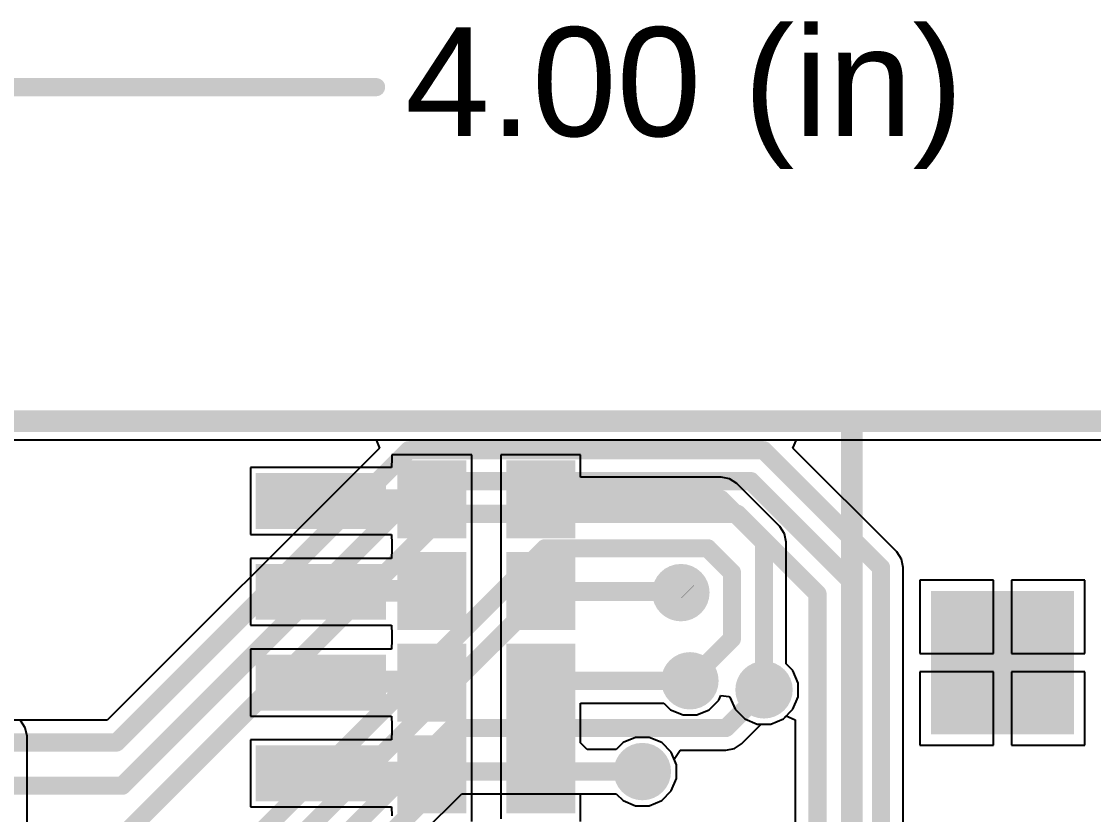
# Model space of a CAD drawing. Header units: millimetres. Extents: x -1231 to 5080, y -1243 to 680.
# Drawn here: x 37.48 to 52.48, y 43.54 to 54.64 of the extents above; entities that cross this region are included whole.
import ezdxf

# ---------------------------------------------------------------- set-up
doc = ezdxf.new("R2010")
doc.units = ezdxf.units.MM
for name, color, linetype in [('BottomLayer', 5, 'Continuous'), ('BottomPaste', 16, 'Continuous'), ('BottomSolder', 6, 'Continuous'), ('Mechanical1', 6, 'Continuous'), ('Mechanical2', 216, 'Continuous'), ('MultiLayer', 9, 'Continuous'), ('PadHoleLayer', 156, 'Continuous'), ('TopLayer', 1, 'Continuous'), ('TopSolder', 216, 'Continuous'), ('ViaHoleLayer', 16, 'Continuous')]:
    doc.layers.add(name, color=color, linetype=linetype)
doc.styles.add('Arial', font='', dxfattribs={"height": 0.2})
doc.styles.get('Arial').set_extended_font_data('Arial')

# ---------------------------------------------------------------- blocks, each defined once
blk = doc.blocks.new('R___0603_B_17')
at = {"layer": 'BottomLayer'}
for points in [[(-1.143, -0.4445), (-1.143, 0.4445), (-0.3809999999999999, 0.4445), (-0.3809999999999999, -0.4445)], [(0.3809999999999999, -0.4445), (0.3809999999999999, 0.4445), (1.143, 0.4445), (1.143, -0.4445)]]:
    blk.add_hatch(color=5, dxfattribs=at).paths.add_polyline_path(points)
at = {"layer": 'BottomPaste'}
for points in [[(-1.143, -0.4445), (-1.143, 0.4445), (-0.3809999999999999, 0.4445), (-0.3809999999999999, -0.4445)], [(0.3809999999999999, -0.4445), (0.3809999999999999, 0.4445), (1.143, 0.4445), (1.143, -0.4445)]]:
    blk.add_hatch(color=16, dxfattribs=at).paths.add_polyline_path(points)
at = {"layer": 'BottomSolder'}
for points in [[(-1.2446, -0.5460999999999999), (-1.2446, 0.5460999999999999), (-0.2794, 0.5460999999999999), (-0.2794, -0.5460999999999999)], [(0.2794, -0.5460999999999999), (0.2794, 0.5460999999999999), (1.2446, 0.5460999999999999), (1.2446, -0.5460999999999999)]]:
    blk.add_hatch(color=6, dxfattribs=at).paths.add_polyline_path(points)
blk = doc.blocks.new('0022232041_B_24')
at = {"layer": 'BottomLayer'}
blk.add_hatch(color=5, dxfattribs=at).paths.add_polyline_path([(-4.70999947, 0.8999994699999999), (-2.91000053, 0.8999994699999999), (-2.91000053, -0.8999994699999999), (-4.70999947, -0.8999994699999999)])
h = blk.add_hatch(color=5, dxfattribs=at)
edge = h.paths.add_edge_path()
edge.add_arc((-1.27, 0), 0.8999982, 0, 360)
h = blk.add_hatch(color=5, dxfattribs=at)
edge = h.paths.add_edge_path()
edge.add_arc((1.27, 0), 0.8999982, 0, 360)
h = blk.add_hatch(color=5, dxfattribs=at)
edge = h.paths.add_edge_path()
edge.add_arc((3.81, 0), 0.8999982, 0, 360)
at = {"layer": 'BottomSolder'}
blk.add_hatch(color=6, dxfattribs=at).paths.add_polyline_path([(-4.811599469999999, 1.00159947), (-2.80840053, 1.00159947), (-2.80840053, -1.00159947), (-4.811599469999999, -1.00159947)])
h = blk.add_hatch(color=6, dxfattribs=at)
edge = h.paths.add_edge_path()
edge.add_arc((-1.27, 0), 1.0015982, 0, 360)
h = blk.add_hatch(color=6, dxfattribs=at)
edge = h.paths.add_edge_path()
edge.add_arc((1.27, 0), 1.0015982, 0, 360)
h = blk.add_hatch(color=6, dxfattribs=at)
edge = h.paths.add_edge_path()
edge.add_arc((3.81, 0), 1.0015982, 0, 360)
at = {"layer": 'MultiLayer'}
blk.add_hatch(color=9, dxfattribs=at).paths.add_polyline_path([(-4.70999947, 0.8999994699999999), (-2.91000053, 0.8999994699999999), (-2.91000053, -0.8999994699999999), (-4.70999947, -0.8999994699999999)])
h = blk.add_hatch(color=9, dxfattribs=at)
edge = h.paths.add_edge_path()
edge.add_arc((-1.27, 0), 0.8999982, 0, 360)
h = blk.add_hatch(color=9, dxfattribs=at)
edge = h.paths.add_edge_path()
edge.add_arc((1.27, 0), 0.8999982, 0, 360)
h = blk.add_hatch(color=9, dxfattribs=at)
edge = h.paths.add_edge_path()
edge.add_arc((3.81, 0), 0.8999982, 0, 360)
at = {"layer": 'PadHoleLayer'}
h = blk.add_hatch(color=156, dxfattribs=at)
edge = h.paths.add_edge_path()
edge.add_arc((-3.81, 0), 0.50999898, 0, 360)
h = blk.add_hatch(color=156, dxfattribs=at)
edge = h.paths.add_edge_path()
edge.add_arc((-1.27, 0), 0.50999898, 0, 360)
h = blk.add_hatch(color=156, dxfattribs=at)
edge = h.paths.add_edge_path()
edge.add_arc((1.27, 0), 0.50999898, 0, 360)
h = blk.add_hatch(color=156, dxfattribs=at)
edge = h.paths.add_edge_path()
edge.add_arc((3.81, 0), 0.50999898, 0, 360)
at = {"layer": 'TopLayer'}
blk.add_hatch(color=1, dxfattribs=at).paths.add_polyline_path([(-4.70999947, 0.8999994699999999), (-2.91000053, 0.8999994699999999), (-2.91000053, -0.8999994699999999), (-4.70999947, -0.8999994699999999)])
h = blk.add_hatch(color=1, dxfattribs=at)
edge = h.paths.add_edge_path()
edge.add_arc((-1.27, 0), 0.8999982, 0, 360)
h = blk.add_hatch(color=1, dxfattribs=at)
edge = h.paths.add_edge_path()
edge.add_arc((1.27, 0), 0.8999982, 0, 360)
h = blk.add_hatch(color=1, dxfattribs=at)
edge = h.paths.add_edge_path()
edge.add_arc((3.81, 0), 0.8999982, 0, 360)
at = {"layer": 'TopSolder'}
blk.add_hatch(color=216, dxfattribs=at).paths.add_polyline_path([(-4.811599469999999, 1.00159947), (-2.80840053, 1.00159947), (-2.80840053, -1.00159947), (-4.811599469999999, -1.00159947)])
h = blk.add_hatch(color=216, dxfattribs=at)
edge = h.paths.add_edge_path()
edge.add_arc((-1.27, 0), 1.0015982, 0, 360)
h = blk.add_hatch(color=216, dxfattribs=at)
edge = h.paths.add_edge_path()
edge.add_arc((1.27, 0), 1.0015982, 0, 360)
h = blk.add_hatch(color=216, dxfattribs=at)
edge = h.paths.add_edge_path()
edge.add_arc((3.81, 0), 1.0015982, 0, 360)
blk = doc.blocks.new('16_SOIC__0_295___7_50___W______B_26')
at = {"layer": 'BottomLayer'}
for points in [[(-5.500000429999999, 4.73499942), (-3.88000113, 4.73499942), (-3.88000113, 4.155000579999999), (-5.500000429999999, 4.155000579999999)], [(3.88000113, 4.73499942), (5.500000429999999, 4.73499942), (5.500000429999999, 4.155000579999999), (3.88000113, 4.155000579999999)], [(-5.500000429999999, 3.464999419999999), (-3.88000113, 3.464999419999999), (-3.88000113, 2.88500058), (-5.500000429999999, 2.88500058)], [(3.88000113, 3.464999419999999), (5.500000429999999, 3.464999419999999), (5.500000429999999, 2.88500058), (3.88000113, 2.88500058)], [(-5.500000429999999, 2.19499942), (-3.88000113, 2.19499942), (-3.88000113, 1.61500058), (-5.500000429999999, 1.61500058)], [(3.88000113, 2.19499942), (5.500000429999999, 2.19499942), (5.500000429999999, 1.61500058), (3.88000113, 1.61500058)], [(-5.500000429999999, 0.9249994199999999), (-3.88000113, 0.9249994199999999), (-3.88000113, 0.3450005799999999), (-5.500000429999999, 0.3450005799999999)], [(3.88000113, 0.9249994199999999), (5.500000429999999, 0.9249994199999999), (5.500000429999999, 0.3450005799999999), (3.88000113, 0.3450005799999999)], [(-5.500000429999999, -0.3450005799999999), (-3.88000113, -0.3450005799999999), (-3.88000113, -0.9249994199999999), (-5.500000429999999, -0.9249994199999999)], [(3.88000113, -0.3450005799999999), (5.500000429999999, -0.3450005799999999), (5.500000429999999, -0.9249994199999999), (3.88000113, -0.9249994199999999)], [(-5.500000429999999, -1.61500058), (-3.88000113, -1.61500058), (-3.88000113, -2.19499942), (-5.500000429999999, -2.19499942)], [(3.88000113, -1.61500058), (5.500000429999999, -1.61500058), (5.500000429999999, -2.19499942), (3.88000113, -2.19499942)], [(-5.500000429999999, -2.88500058), (-3.88000113, -2.88500058), (-3.88000113, -3.464999419999999), (-5.500000429999999, -3.464999419999999)], [(3.88000113, -2.88500058), (5.500000429999999, -2.88500058), (5.500000429999999, -3.464999419999999), (3.88000113, -3.464999419999999)], [(-5.500000429999999, -4.155000579999999), (-3.88000113, -4.155000579999999), (-3.88000113, -4.73499942), (-5.500000429999999, -4.73499942)], [(3.88000113, -4.155000579999999), (5.500000429999999, -4.155000579999999), (5.500000429999999, -4.73499942), (3.88000113, -4.73499942)]]:
    blk.add_hatch(color=5, dxfattribs=at).paths.add_polyline_path(points)
at = {"layer": 'BottomPaste'}
for points in [[(-5.500000429999999, 4.73499942), (-3.88000113, 4.73499942), (-3.88000113, 4.155000579999999), (-5.500000429999999, 4.155000579999999)], [(3.88000113, 4.73499942), (5.500000429999999, 4.73499942), (5.500000429999999, 4.155000579999999), (3.88000113, 4.155000579999999)], [(-5.500000429999999, 3.464999419999999), (-3.88000113, 3.464999419999999), (-3.88000113, 2.88500058), (-5.500000429999999, 2.88500058)], [(3.88000113, 3.464999419999999), (5.500000429999999, 3.464999419999999), (5.500000429999999, 2.88500058), (3.88000113, 2.88500058)], [(-5.500000429999999, 2.19499942), (-3.88000113, 2.19499942), (-3.88000113, 1.61500058), (-5.500000429999999, 1.61500058)], [(3.88000113, 2.19499942), (5.500000429999999, 2.19499942), (5.500000429999999, 1.61500058), (3.88000113, 1.61500058)], [(-5.500000429999999, 0.9249994199999999), (-3.88000113, 0.9249994199999999), (-3.88000113, 0.3450005799999999), (-5.500000429999999, 0.3450005799999999)], [(3.88000113, 0.9249994199999999), (5.500000429999999, 0.9249994199999999), (5.500000429999999, 0.3450005799999999), (3.88000113, 0.3450005799999999)], [(-5.500000429999999, -0.3450005799999999), (-3.88000113, -0.3450005799999999), (-3.88000113, -0.9249994199999999), (-5.500000429999999, -0.9249994199999999)], [(3.88000113, -0.3450005799999999), (5.500000429999999, -0.3450005799999999), (5.500000429999999, -0.9249994199999999), (3.88000113, -0.9249994199999999)], [(-5.500000429999999, -1.61500058), (-3.88000113, -1.61500058), (-3.88000113, -2.19499942), (-5.500000429999999, -2.19499942)], [(3.88000113, -1.61500058), (5.500000429999999, -1.61500058), (5.500000429999999, -2.19499942), (3.88000113, -2.19499942)], [(-5.500000429999999, -2.88500058), (-3.88000113, -2.88500058), (-3.88000113, -3.464999419999999), (-5.500000429999999, -3.464999419999999)], [(3.88000113, -2.88500058), (5.500000429999999, -2.88500058), (5.500000429999999, -3.464999419999999), (3.88000113, -3.464999419999999)], [(-5.500000429999999, -4.155000579999999), (-3.88000113, -4.155000579999999), (-3.88000113, -4.73499942), (-5.500000429999999, -4.73499942)], [(3.88000113, -4.155000579999999), (5.500000429999999, -4.155000579999999), (5.500000429999999, -4.73499942), (3.88000113, -4.73499942)]]:
    blk.add_hatch(color=16, dxfattribs=at).paths.add_polyline_path(points)
at = {"layer": 'BottomSolder'}
for points in [[(-5.60160043, 4.83659942), (-3.77840113, 4.83659942), (-3.77840113, 4.05340058), (-5.60160043, 4.05340058)], [(3.77840113, 4.83659942), (5.60160043, 4.83659942), (5.60160043, 4.05340058), (3.77840113, 4.05340058)], [(-5.60160043, 3.56659942), (-3.77840113, 3.56659942), (-3.77840113, 2.78340058), (-5.60160043, 2.78340058)], [(3.77840113, 3.56659942), (5.60160043, 3.56659942), (5.60160043, 2.78340058), (3.77840113, 2.78340058)], [(-5.60160043, 2.29659942), (-3.77840113, 2.29659942), (-3.77840113, 1.51340058), (-5.60160043, 1.51340058)], [(3.77840113, 2.29659942), (5.60160043, 2.29659942), (5.60160043, 1.51340058), (3.77840113, 1.51340058)], [(-5.60160043, 1.02659942), (-3.77840113, 1.02659942), (-3.77840113, 0.24340058), (-5.60160043, 0.24340058)], [(3.77840113, 1.02659942), (5.60160043, 1.02659942), (5.60160043, 0.24340058), (3.77840113, 0.24340058)], [(-5.60160043, -0.24340058), (-3.77840113, -0.24340058), (-3.77840113, -1.02659942), (-5.60160043, -1.02659942)], [(3.77840113, -0.24340058), (5.60160043, -0.24340058), (5.60160043, -1.02659942), (3.77840113, -1.02659942)], [(-5.60160043, -1.51340058), (-3.77840113, -1.51340058), (-3.77840113, -2.29659942), (-5.60160043, -2.29659942)], [(3.77840113, -1.51340058), (5.60160043, -1.51340058), (5.60160043, -2.29659942), (3.77840113, -2.29659942)], [(-5.60160043, -2.78340058), (-3.77840113, -2.78340058), (-3.77840113, -3.56659942), (-5.60160043, -3.56659942)], [(3.77840113, -2.78340058), (5.60160043, -2.78340058), (5.60160043, -3.56659942), (3.77840113, -3.56659942)], [(-5.60160043, -4.05340058), (-3.77840113, -4.05340058), (-3.77840113, -4.83659942), (-5.60160043, -4.83659942)], [(3.77840113, -4.05340058), (5.60160043, -4.05340058), (5.60160043, -4.83659942), (3.77840113, -4.83659942)]]:
    blk.add_hatch(color=6, dxfattribs=at).paths.add_polyline_path(points)
blk = doc.blocks.new('R___0603_B_29')
at = {"layer": 'BottomLayer'}
for points in [[(-1.143, -0.4445), (-1.143, 0.4445), (-0.3809999999999999, 0.4445), (-0.3809999999999999, -0.4445)], [(0.3809999999999999, -0.4445), (0.3809999999999999, 0.4445), (1.143, 0.4445), (1.143, -0.4445)]]:
    blk.add_hatch(color=5, dxfattribs=at).paths.add_polyline_path(points)
at = {"layer": 'BottomPaste'}
for points in [[(-1.143, -0.4445), (-1.143, 0.4445), (-0.3809999999999999, 0.4445), (-0.3809999999999999, -0.4445)], [(0.3809999999999999, -0.4445), (0.3809999999999999, 0.4445), (1.143, 0.4445), (1.143, -0.4445)]]:
    blk.add_hatch(color=16, dxfattribs=at).paths.add_polyline_path(points)
at = {"layer": 'BottomSolder'}
for points in [[(-1.2446, -0.5460999999999999), (-1.2446, 0.5460999999999999), (-0.2794, 0.5460999999999999), (-0.2794, -0.5460999999999999)], [(0.2794, -0.5460999999999999), (0.2794, 0.5460999999999999), (1.2446, 0.5460999999999999), (1.2446, -0.5460999999999999)]]:
    blk.add_hatch(color=6, dxfattribs=at).paths.add_polyline_path(points)
blk = doc.blocks.new('R___0603_B_30')
at = {"layer": 'BottomLayer'}
for points in [[(-1.143, -0.4445), (-1.143, 0.4445), (-0.3809999999999999, 0.4445), (-0.3809999999999999, -0.4445)], [(0.3809999999999999, -0.4445), (0.3809999999999999, 0.4445), (1.143, 0.4445), (1.143, -0.4445)]]:
    blk.add_hatch(color=5, dxfattribs=at).paths.add_polyline_path(points)
at = {"layer": 'BottomPaste'}
for points in [[(-1.143, -0.4445), (-1.143, 0.4445), (-0.3809999999999999, 0.4445), (-0.3809999999999999, -0.4445)], [(0.3809999999999999, -0.4445), (0.3809999999999999, 0.4445), (1.143, 0.4445), (1.143, -0.4445)]]:
    blk.add_hatch(color=16, dxfattribs=at).paths.add_polyline_path(points)
at = {"layer": 'BottomSolder'}
for points in [[(-1.2446, -0.5460999999999999), (-1.2446, 0.5460999999999999), (-0.2794, 0.5460999999999999), (-0.2794, -0.5460999999999999)], [(0.2794, -0.5460999999999999), (0.2794, 0.5460999999999999), (1.2446, 0.5460999999999999), (1.2446, -0.5460999999999999)]]:
    blk.add_hatch(color=6, dxfattribs=at).paths.add_polyline_path(points)
blk = doc.blocks.new('R___0603_B_31')
at = {"layer": 'BottomLayer'}
for points in [[(-1.143, -0.4445), (-1.143, 0.4445), (-0.3809999999999999, 0.4445), (-0.3809999999999999, -0.4445)], [(0.3809999999999999, -0.4445), (0.3809999999999999, 0.4445), (1.143, 0.4445), (1.143, -0.4445)]]:
    blk.add_hatch(color=5, dxfattribs=at).paths.add_polyline_path(points)
at = {"layer": 'BottomPaste'}
for points in [[(-1.143, -0.4445), (-1.143, 0.4445), (-0.3809999999999999, 0.4445), (-0.3809999999999999, -0.4445)], [(0.3809999999999999, -0.4445), (0.3809999999999999, 0.4445), (1.143, 0.4445), (1.143, -0.4445)]]:
    blk.add_hatch(color=16, dxfattribs=at).paths.add_polyline_path(points)
at = {"layer": 'BottomSolder'}
for points in [[(-1.2446, -0.5460999999999999), (-1.2446, 0.5460999999999999), (-0.2794, 0.5460999999999999), (-0.2794, -0.5460999999999999)], [(0.2794, -0.5460999999999999), (0.2794, 0.5460999999999999), (1.2446, 0.5460999999999999), (1.2446, -0.5460999999999999)]]:
    blk.add_hatch(color=6, dxfattribs=at).paths.add_polyline_path(points)

msp = doc.modelspace()

# ---------------------------------------------------------------- hatches: boundary and pattern name
at = {"layer": 'BottomLayer'}
h = msp.add_hatch(color=5, dxfattribs=at)
edge = h.paths.add_edge_path()
edge.add_arc((46.7077806, 46.64869512), 0.2999994, 0, 360)
h = msp.add_hatch(color=5, dxfattribs=at)
edge = h.paths.add_edge_path()
edge.add_arc((46.83422942, 45.4152), 0.2999994, 0, 360)
h = msp.add_hatch(color=5, dxfattribs=at)
edge = h.paths.add_edge_path()
edge.add_arc((47.87082882, 45.2882), 0.2999994, 0, 360)
h = msp.add_hatch(color=5, dxfattribs=at)
edge = h.paths.add_edge_path()
edge.add_arc((46.16902882, 44.1452), 0.2999994, 0, 360)
at = {"layer": 'BottomSolder'}
h = msp.add_hatch(color=6, dxfattribs=at)
edge = h.paths.add_edge_path()
edge.add_arc((46.7077806, 46.64869512), 0.4015993999999999, 0, 360)
h = msp.add_hatch(color=6, dxfattribs=at)
edge = h.paths.add_edge_path()
edge.add_arc((46.83422942, 45.4152), 0.4015993999999999, 0, 360)
h = msp.add_hatch(color=6, dxfattribs=at)
edge = h.paths.add_edge_path()
edge.add_arc((47.87082882, 45.2882), 0.4015993999999999, 0, 360)
h = msp.add_hatch(color=6, dxfattribs=at)
edge = h.paths.add_edge_path()
edge.add_arc((46.16902882, 44.1452), 0.4015993999999999, 0, 360)
at = {"layer": 'TopLayer'}
h = msp.add_hatch(color=1, dxfattribs=at)
edge = h.paths.add_edge_path()
edge.add_arc((46.7077806, 46.64869512), 0.2999994, 0, 360)
h = msp.add_hatch(color=1, dxfattribs=at)
edge = h.paths.add_edge_path()
edge.add_arc((46.83422942, 45.4152), 0.2999994, 0, 360)
h = msp.add_hatch(color=1, dxfattribs=at)
edge = h.paths.add_edge_path()
edge.add_arc((47.87082882, 45.2882), 0.2999994, 0, 360)
h = msp.add_hatch(color=1, dxfattribs=at)
edge = h.paths.add_edge_path()
edge.add_arc((46.16902882, 44.1452), 0.2999994, 0, 360)
at = {"layer": 'TopSolder'}
h = msp.add_hatch(color=216, dxfattribs=at)
edge = h.paths.add_edge_path()
edge.add_arc((46.7077806, 46.64869512), 0.4015993999999999, 0, 360)
h = msp.add_hatch(color=216, dxfattribs=at)
edge = h.paths.add_edge_path()
edge.add_arc((46.83422942, 45.4152), 0.4015993999999999, 0, 360)
h = msp.add_hatch(color=216, dxfattribs=at)
edge = h.paths.add_edge_path()
edge.add_arc((47.87082882, 45.2882), 0.4015993999999999, 0, 360)
h = msp.add_hatch(color=216, dxfattribs=at)
edge = h.paths.add_edge_path()
edge.add_arc((46.16902882, 44.1452), 0.4015993999999999, 0, 360)
at = {"layer": 'ViaHoleLayer'}
h = msp.add_hatch(color=16, dxfattribs=at)
edge = h.paths.add_edge_path()
edge.add_arc((46.7077806, 46.64869512), 0.1499997, 0, 360)
h = msp.add_hatch(color=16, dxfattribs=at)
edge = h.paths.add_edge_path()
edge.add_arc((46.83422942, 45.4152), 0.1499997, 0, 360)
h = msp.add_hatch(color=16, dxfattribs=at)
edge = h.paths.add_edge_path()
edge.add_arc((47.87082882, 45.2882), 0.1499997, 0, 360)
h = msp.add_hatch(color=16, dxfattribs=at)
edge = h.paths.add_edge_path()
edge.add_arc((46.16902882, 44.1452), 0.1499997, 0, 360)

# ---------------------------------------------------------------- linework, layer by layer
at = {"layer": 'BottomLayer'}
for p, q in [((-1.44283684, 48.78843684), (99.63923684, 48.78843684)), ((42.66382882, 48.52309827999999), (42.66019661999999, 48.39759942)), ((43.78142882, 48.5775), (42.66382882, 48.5775)), ((42.66382882, 48.5775), (42.66382882, 48.52309827999999)), ((43.78142882, 47.42180254), (43.78142882, 48.5775)), ((45.30542882, 48.5775), (44.18782882, 48.5775)), ((44.18782882, 48.5775), (44.18782882, 47.42180254)), ((45.30542882, 48.26597154), (45.30542882, 48.5775)), ((42.66019661999999, 48.39759942), (40.6846024, 48.39759942)), ((40.6846024, 48.39759942), (40.6846024, 47.46200057999999)), ((47.2694, 48.26597154), (45.30542882, 48.26597154)), ((47.38832788, 48.24231652), (47.2694, 48.26597154)), ((47.4891481, 48.17494809999999), (47.38832788, 48.24231652)), ((48.09057692, 47.57351927999999), (47.4891481, 48.17494809999999)), ((48.15794534, 47.47269906), (48.09057692, 47.57351927999999)), ((40.6846024, 47.46200057999999), (42.66019661999999, 47.46200057999999)), ((42.66019661999999, 47.46200057999999), (42.66382627999999, 47.33658807999999)), ((43.78143136, 47.2948), (43.78142882, 47.42180254)), ((44.18782882, 47.42180254), (44.18782628, 47.3329)), ((48.18160036, 47.35377118), (48.15794534, 47.47269906)), ((42.66382627999999, 47.25309574), (42.66005183999999, 47.12759942)), ((42.66382627999999, 47.33658807999999), (42.66382627999999, 47.25309574)), ((43.78142882, 47.20589746), (43.78143136, 47.2948)), ((44.18782628, 47.3329), (44.18782882, 47.20589746)), ((48.18160036, 45.65313957999999), (48.18160036, 47.35377118)), ((42.66005183999999, 47.12759942), (40.6846024, 47.12759942)), ((40.6846024, 47.12759942), (40.6846024, 46.19200058)), ((43.78142882, 46.13910254), (43.78142882, 47.20589746)), ((44.18782882, 47.20589746), (44.18782882, 46.13910254)), ((51.0794, 46.8231982), (50.0524018, 46.8231982)), ((50.0524018, 46.8231982), (50.0524018, 45.7962)), ((51.0794, 45.7962), (51.0794, 46.8231982)), ((52.3603982, 46.8231982), (51.3334, 46.8231982)), ((51.3334, 46.8231982), (51.3334, 45.7962)), ((52.3603982, 45.7962), (52.3603982, 46.8231982)), ((40.6846024, 46.19200058), (42.66019661999999, 46.19200058)), ((42.66019661999999, 46.19200058), (42.66382627999999, 46.06658046)), ((42.66382627999999, 46.06658046), (42.66382627999999, 45.98309828)), ((43.78143136, 46.0121), (43.78142882, 46.13910254)), ((44.18782882, 46.13910254), (44.18782628, 46.0502)), ((44.18782628, 46.0502), (44.18782882, 45.92319746)), ((42.66382627999999, 45.98309828), (42.66003152, 45.85759942)), ((43.78142882, 45.92319746), (43.78143136, 46.0121)), ((43.78142882, 44.85640254), (43.78142882, 45.92319746)), ((44.18782882, 45.92319746), (44.18782882, 44.85640254)), ((42.66003152, 45.85759942), (40.6846024, 45.85759942)), ((40.6846024, 45.85759942), (40.6846024, 44.92200058)), ((50.0524018, 45.7962), (51.0794, 45.7962)), ((51.3334, 45.7962), (52.3603982, 45.7962)), ((48.2758877, 45.55885223999999), (48.18160036, 45.65313957999999)), ((48.34862821999999, 45.38323918), (48.2758877, 45.55885223999999)), ((51.0794, 45.54219999999999), (50.0524018, 45.54219999999999)), ((50.0524018, 45.54219999999999), (50.0524018, 44.5152018)), ((51.0794, 44.5152018), (51.0794, 45.54219999999999)), ((52.3603982, 45.54219999999999), (51.3334, 45.54219999999999)), ((51.3334, 45.54219999999999), (51.3334, 44.5152018)), ((52.3603982, 44.5152018), (52.3603982, 45.54219999999999)), ((48.34862821999999, 45.19316082), (48.34862821999999, 45.38323918)), ((47.2392883, 45.14454776), (47.26602942, 45.20910694)), ((47.26602942, 45.20910694), (47.37678357999999, 45.1951979)), ((47.37678357999999, 45.1951979), (47.39495982, 45.18850246)), ((47.39495982, 45.18850246), (47.46576993999999, 45.01754775999999)), ((48.2758877, 45.01754775999999), (48.34862821999999, 45.19316082)), ((45.30542882, 44.85640254), (45.30542882, 45.10442845999999)), ((45.30542882, 45.10442845999999), (46.46928983999999, 45.10442845999999)), ((46.46928983999999, 45.10442845999999), (46.56357718, 45.01014112)), ((46.56357718, 45.01014112), (46.73919023999999, 44.9374006)), ((46.9292686, 44.9374006), (47.10488166, 45.01014112)), ((47.10488166, 45.01014112), (47.2392883, 45.14454776)), ((47.46576993999999, 45.01754775999999), (47.60017658, 44.88314112)), ((48.14148106, 44.88314112), (48.2758877, 45.01754775999999)), ((37.53637146, 44.75927294), (37.46900304, 44.86009316)), ((40.6846024, 44.92200058), (42.66003152, 44.92200058)), ((42.66003152, 44.92200058), (42.66382627999999, 44.79650172)), ((43.78143136, 44.7294), (43.78142882, 44.85640254)), ((44.18782882, 44.85640254), (44.18782628, 44.7675)), ((45.30543136, 44.7294), (45.30542882, 44.85640254)), ((46.73919023999999, 44.9374006), (46.9292686, 44.9374006)), ((47.60017658, 44.88314112), (47.77578964, 44.81040059999999)), ((47.965868, 44.81040059999999), (48.14148106, 44.88314112)), ((37.56002648, 44.64034506), (37.53637146, 44.75927294)), ((42.66382627999999, 44.71301954), (42.66019661999999, 44.58759942)), ((42.66382627999999, 44.79650172), (42.66382627999999, 44.71301954)), ((43.78142882, 44.64049746), (43.78143136, 44.7294)), ((44.18782628, 44.7675), (44.18782882, 44.64049746)), ((45.30542882, 44.54577578), (45.30543136, 44.7294)), ((47.77578964, 44.81040059999999), (47.965868, 44.81040059999999)), ((37.56002648, 42.47934354), (37.56002648, 44.64034506)), ((42.66019661999999, 44.58759942), (40.6846024, 44.58759942)), ((40.6846024, 44.58759942), (40.6846024, 43.65200058)), ((43.78142882, 43.57370254), (43.78142882, 44.64049746)), ((44.18782882, 44.64049746), (44.18782882, 43.57370254)), ((45.89837658, 44.55025888), (45.80408924, 44.45597154)), ((46.07398963999999, 44.6229994), (45.89837658, 44.55025888)), ((46.264068, 44.6229994), (46.07398963999999, 44.6229994)), ((46.43968106, 44.55025888), (46.264068, 44.6229994)), ((46.57408769999999, 44.41585224), (46.43968106, 44.55025888)), ((45.39523306, 44.45597154), (45.30542882, 44.54577578)), ((45.80408924, 44.45597154), (45.39523306, 44.45597154)), ((46.64682822, 44.24023918), (46.57408769999999, 44.41585224)), ((50.0524018, 44.5152018), (51.0794, 44.5152018)), ((51.3334, 44.5152018), (52.3603982, 44.5152018)), ((46.64682822, 44.05016081999999), (46.64682822, 44.24023918)), ((46.57408769999999, 43.87454776), (46.64682822, 44.05016081999999)), ((45.30542882, 43.57370254), (45.30542882, 43.83442846)), ((45.30542882, 43.83442846), (45.80408924, 43.83442846)), ((45.80408924, 43.83442846), (45.89837658, 43.74014112)), ((46.43968106, 43.74014112), (46.57408769999999, 43.87454776)), ((40.6846024, 43.65200058), (42.66005183999999, 43.65200058)), ((42.66005183999999, 43.65200058), (42.66382627999999, 43.52650426)), ((45.89837658, 43.74014112), (46.07398963999999, 43.6674006)), ((46.07398963999999, 43.6674006), (46.264068, 43.6674006)), ((46.264068, 43.6674006), (46.43968106, 43.74014112)), ((43.78143136, 43.44669999999999), (43.78142882, 43.57370254)), ((44.18782882, 43.57370254), (44.18782628, 43.4848)), ((45.30543136, 43.44669999999999), (45.30542882, 43.57370254))]:
    msp.add_line(p, q, dxfattribs=at)
for points, const_width in [([(41.67240078, 47.9298), (41.68510078, 47.9425)], 0.3048), ([(41.68510078, 47.9425), (43.20992882, 47.9425)], 0.3048), ([(43.20992882, 47.9425), (43.22262882, 47.9552)], 0.3048), ([(44.74662882, 47.9552), (47.2694, 47.9552)], 0.254), ([(47.2694, 47.9552), (47.87082882, 47.35377118)], 0.254), ([(47.87082882, 45.2882), (47.87082882, 47.35377118)], 0.254), ([(41.68510078, 46.67249999999999), (43.20992882, 46.67249999999999)], 0.3048), ([(44.74662882, 46.67249999999999), (46.80882942, 46.67249999999999)], 0.254), ([(46.80093002, 46.66289879999999), (46.80402882, 46.6598)], 0.254), ([(41.68510078, 45.4025), (43.20992882, 45.4025)], 0.3048), ([(44.77202882, 45.4152), (46.83422942, 45.4152)], 0.254), ([(41.68510078, 44.1325), (43.20992882, 44.1325)], 0.3048), ([(44.78472882, 44.1452), (46.16902882, 44.1452)], 0.254)]:
    msp.add_lwpolyline(points, dxfattribs=dict(at, const_width=const_width))
for points, const_width in [([(41.59620078, 47.9298, 1), (41.74860078, 47.9298, 1)], 0.1524), ([(41.60890078, 47.9425, 1), (41.76130078, 47.9425, 1)], 0.1524), ([(41.60890078, 47.9425, 1), (41.76130078, 47.9425, 1)], 0.1524), ([(43.13372881999999, 47.9425, 1), (43.28612881999999, 47.9425, 1)], 0.1524), ([(43.13372881999999, 47.9425, 1), (43.28612881999999, 47.9425, 1)], 0.1524), ([(43.14642882, 47.9552, 1), (43.29882882, 47.9552, 1)], 0.1524), ([(44.68312882, 47.9552, 1), (44.81012882, 47.9552, 1)], 0.127), ([(47.2059, 47.9552, 1), (47.3329, 47.9552, 1)], 0.127), ([(47.2059, 47.9552, 1), (47.3329, 47.9552, 1)], 0.127), ([(47.80732882, 47.35377118, 1), (47.93432882, 47.35377118, 1)], 0.127), ([(47.80732882, 47.35377118, 1), (47.93432882, 47.35377118, 1)], 0.127), ([(41.60890078, 46.67249999999999, 1), (41.76130078, 46.67249999999999, 1)], 0.1524), ([(43.13372881999999, 46.67249999999999, 1), (43.28612881999999, 46.67249999999999, 1)], 0.1524), ([(44.68312882, 46.67249999999999, 1), (44.81012882, 46.67249999999999, 1)], 0.127), ([(46.74532942, 46.67249999999999, 1), (46.87232941999999, 46.67249999999999, 1)], 0.127), ([(46.73743002, 46.66289879999999, 1), (46.86443002, 46.66289879999999, 1)], 0.127), ([(46.74052882, 46.6598, 1), (46.86752882, 46.6598, 1)], 0.127), ([(41.60890078, 45.4025, 1), (41.76130078, 45.4025, 1)], 0.1524), ([(43.13372881999999, 45.4025, 1), (43.28612881999999, 45.4025, 1)], 0.1524), ([(44.70852882, 45.4152, 1), (44.83552882, 45.4152, 1)], 0.127), ([(46.77072942, 45.4152, 1), (46.89772942, 45.4152, 1)], 0.127), ([(47.80732882, 45.2882, 1), (47.93432882, 45.2882, 1)], 0.127), ([(41.60890078, 44.1325, 1), (41.76130078, 44.1325, 1)], 0.1524), ([(43.13372881999999, 44.1325, 1), (43.28612881999999, 44.1325, 1)], 0.1524), ([(44.72122881999999, 44.1452, 1), (44.84822882, 44.1452, 1)], 0.127), ([(46.10552882, 44.1452, 1), (46.23252882, 44.1452, 1)], 0.127)]:
    msp.add_lwpolyline(points, format="xyb", close=True, dxfattribs=dict(at, const_width=const_width))
at = {"layer": 'Mechanical1'}
for points, const_width in [([(-1.7018, 53.721), (42.4434, 53.721)], 0.254), ([(49.0982, -1.7526), (49.0982, 49.0474)], 0.3048)]:
    msp.add_lwpolyline(points, dxfattribs=dict(at, const_width=const_width))
for points, const_width in [([(42.3799, 53.721, 1), (42.50689999999999, 53.721, 1)], 0.127), ([(49.022, 49.0474, 1), (49.1744, 49.0474, 1)], 0.1524)]:
    msp.add_lwpolyline(points, format="xyb", close=True, dxfattribs=dict(at, const_width=const_width))
at = {"layer": 'Mechanical2', "const_width": 0.3048}
msp.add_lwpolyline([(-1.7018, 49.0474), (99.89819999999999, 49.0474)], dxfattribs=at)
at = {"layer": 'TopLayer'}
for p, q in [((-1.44283684, 48.78843684), (42.44260498, 48.78843684)), ((42.44260498, 48.78843684), (42.49120788, 48.67110407999999)), ((48.27562608, 48.67110407999999), (48.32422897999999, 48.78843684)), ((48.32422897999999, 48.78843684), (99.63923684, 48.78843684)), ((42.49120788, 48.67110407999999), (38.68247534, 44.86237154)), ((49.72796506, 47.2187651), (48.27562608, 48.67110407999999)), ((49.79533348, 47.11794488), (49.72796506, 47.2187651)), ((49.8189885, 46.99901699999999), (49.79533348, 47.11794488)), ((49.8189885, 41.92452118), (49.8189885, 46.99901699999999)), ((51.0794, 46.8231982), (50.0524018, 46.8231982)), ((50.0524018, 46.8231982), (50.0524018, 45.7962)), ((51.0794, 45.7962), (51.0794, 46.8231982)), ((52.3603982, 46.8231982), (51.3334, 46.8231982)), ((51.3334, 46.8231982), (51.3334, 45.7962)), ((52.3603982, 45.7962), (52.3603982, 46.8231982)), ((50.0524018, 45.7962), (51.0794, 45.7962)), ((51.3334, 45.7962), (52.3603982, 45.7962)), ((51.0794, 45.54219999999999), (50.0524018, 45.54219999999999)), ((50.0524018, 45.54219999999999), (50.0524018, 44.5152018)), ((51.0794, 44.5152018), (51.0794, 45.54219999999999)), ((52.3603982, 45.54219999999999), (51.3334, 45.54219999999999)), ((51.3334, 45.54219999999999), (51.3334, 44.5152018)), ((52.3603982, 44.5152018), (52.3603982, 45.54219999999999)), ((38.68247534, 44.86237154), (36.17893958, 44.86237154)), ((47.965868, 44.81040059999999), (48.14148106, 44.88314112)), ((48.14148106, 44.88314112), (48.18144795999999, 44.92310801999999)), ((48.18144795999999, 44.92310801999999), (48.30844796, 44.87050207999999)), ((48.30844796, 44.87050207999999), (48.30844796, 41.86665744)), ((47.55717692, 44.5350519), (47.83252562, 44.81040059999999)), ((47.83252562, 44.81040059999999), (47.965868, 44.81040059999999)), ((46.61502234, 44.31702592), (46.6998812, 44.44402846)), ((46.6998812, 44.44402846), (47.33742881999999, 44.44402846)), ((47.33742881999999, 44.44402846), (47.4563567, 44.46768348)), ((47.4563567, 44.46768348), (47.55717692, 44.5350519)), ((50.0524018, 44.5152018), (51.0794, 44.5152018)), ((51.3334, 44.5152018), (52.3603982, 44.5152018)), ((46.64682822, 44.24023918), (46.61502234, 44.31702592)), ((46.64682822, 44.05016081999999), (46.64682822, 44.24023918)), ((46.57408769999999, 43.87454776), (46.64682822, 44.05016081999999)), ((43.08557042, 43.2779043), (43.64209458, 43.83442846)), ((43.64209458, 43.83442846), (45.80408924, 43.83442846)), ((45.80408924, 43.83442846), (45.89837658, 43.74014112)), ((46.43968106, 43.74014112), (46.57408769999999, 43.87454776)), ((45.89837658, 43.74014112), (46.07398963999999, 43.6674006)), ((46.07398963999999, 43.6674006), (46.264068, 43.6674006)), ((46.264068, 43.6674006), (46.43968106, 43.74014112))]:
    msp.add_line(p, q, dxfattribs=at)
at = {"layer": 'TopLayer', "const_width": 0.254}
for points in [[(38.8112, 44.5516), (42.9006, 48.641)], [(42.9006, 48.641), (47.86623396, 48.641)], [(47.86623396, 48.641), (49.50821696, 46.99901699999999)], [(38.8922006, 43.9468006), (43.1546, 48.2092)], [(43.1546, 48.2092), (47.68737732, 48.2092)], [(47.68737732, 48.2092), (49.07279999999999, 46.82377732)], [(38.862, 43.2054), (43.4086, 47.752)], [(43.4086, 47.752), (47.498, 47.752)], [(47.498, 47.752), (48.6192195, 46.63078049999999)], [(29.5402, 32.004), (44.8056, 47.2694)], [(44.8056, 47.2694), (47.0841705, 47.2694)], [(47.11016994, 47.24239218), (47.4218, 46.93076212)], [(49.50821696, 41.92452118), (49.50821696, 46.99901699999999)], [(47.4218, 46.00277058), (47.4218, 46.93076212)], [(49.07279999999999, 41.58085664), (49.07279999999999, 46.82377732)], [(29.972, 31.82514336), (44.80355784, 46.6567012)], [(44.80355784, 46.6567012), (46.7077806, 46.6567012)], [(48.6192195, 41.73793277999999), (48.6192195, 46.63078049999999)], [(46.83422942, 45.4152), (47.4218, 46.00277058)], [(47.33742881999999, 44.7548), (47.87082882, 45.2882)], [(30.4038, 31.64628672), (43.51231328, 44.7548)], [(43.51231328, 44.7548), (47.33742881999999, 44.7548)], [(35.81399999999999, 44.5516), (38.8112, 44.5516)], [(30.90545, 31.53728008), (43.51336992, 44.1452)], [(43.51336992, 44.1452), (46.32283852, 44.1452)], [(34.98974968, 43.9468006), (38.8922006, 43.9468006)]]:
    msp.add_lwpolyline(points, dxfattribs=at)
at = {"layer": 'TopLayer', "const_width": 0.127}
for points in [[(42.8371, 48.641, 1), (42.96409999999999, 48.641, 1)], [(42.8371, 48.641, 1), (42.96409999999999, 48.641, 1)], [(47.80273396, 48.641, 1), (47.92973396, 48.641, 1)], [(47.80273396, 48.641, 1), (47.92973396, 48.641, 1)], [(43.0911, 48.2092, 1), (43.2181, 48.2092, 1)], [(43.0911, 48.2092, 1), (43.2181, 48.2092, 1)], [(47.62387732, 48.2092, 1), (47.75087732, 48.2092, 1)], [(47.62387732, 48.2092, 1), (47.75087732, 48.2092, 1)], [(43.3451, 47.752, 1), (43.4721, 47.752, 1)], [(43.3451, 47.752, 1), (43.4721, 47.752, 1)], [(47.43449999999999, 47.752, 1), (47.5615, 47.752, 1)], [(47.43449999999999, 47.752, 1), (47.5615, 47.752, 1)], [(44.7421, 47.2694, 1), (44.8691, 47.2694, 1)], [(44.7421, 47.2694, 1), (44.8691, 47.2694, 1)], [(47.02067049999999, 47.2694, 1), (47.1476705, 47.2694, 1)], [(47.04666994, 47.24239218, 1), (47.17366994, 47.24239218, 1)], [(49.44471695999999, 46.99901699999999, 1), (49.57171696, 46.99901699999999, 1)], [(49.44471695999999, 46.99901699999999, 1), (49.57171696, 46.99901699999999, 1)], [(47.3583, 46.93076212, 1), (47.4853, 46.93076212, 1)], [(47.3583, 46.93076212, 1), (47.4853, 46.93076212, 1)], [(49.0093, 46.82377732, 1), (49.1363, 46.82377732, 1)], [(49.0093, 46.82377732, 1), (49.1363, 46.82377732, 1)], [(44.74005784, 46.6567012, 1), (44.86705784, 46.6567012, 1)], [(44.74005784, 46.6567012, 1), (44.86705784, 46.6567012, 1)], [(46.6442806, 46.6567012, 1), (46.7712806, 46.6567012, 1)], [(48.5557195, 46.63078049999999, 1), (48.6827195, 46.63078049999999, 1)], [(48.5557195, 46.63078049999999, 1), (48.6827195, 46.63078049999999, 1)], [(47.3583, 46.00277058, 1), (47.4853, 46.00277058, 1)], [(47.3583, 46.00277058, 1), (47.4853, 46.00277058, 1)], [(46.77072942, 45.4152, 1), (46.89772942, 45.4152, 1)], [(47.80732882, 45.2882, 1), (47.93432882, 45.2882, 1)], [(43.44881328, 44.7548, 1), (43.57581328, 44.7548, 1)], [(43.44881328, 44.7548, 1), (43.57581328, 44.7548, 1)], [(47.27392881999999, 44.7548, 1), (47.40092882, 44.7548, 1)], [(47.27392881999999, 44.7548, 1), (47.40092882, 44.7548, 1)], [(38.7477, 44.5516, 1), (38.8747, 44.5516, 1)], [(38.7477, 44.5516, 1), (38.8747, 44.5516, 1)], [(43.44986992, 44.1452, 1), (43.57686992, 44.1452, 1)], [(43.44986992, 44.1452, 1), (43.57686992, 44.1452, 1)], [(46.25933851999999, 44.1452, 1), (46.38633852, 44.1452, 1)], [(38.8287006, 43.9468006, 1), (38.9557006, 43.9468006, 1)], [(38.8287006, 43.9468006, 1), (38.9557006, 43.9468006, 1)]]:
    msp.add_lwpolyline(points, format="xyb", close=True, dxfattribs=at)

# ---------------------------------------------------------------- block references
for name, p in [('R___0603_B_17', (43.98462882, 47.9552)), ('16_SOIC__0_295___7_50___W______B_26', (36.9824, 43.4848)), ('R___0603_B_29', (43.98462882, 46.67249999999999)), ('0022232041_B_24', (55.0164, 45.6692)), ('R___0603_B_30', (43.98462882, 45.38979999999999)), ('R___0603_B_31', (43.98462882, 44.1071))]:
    msp.add_blockref(name, p)

# ---------------------------------------------------------------- texts
at = {"layer": 'Mechanical1', "style": 'Arial'}
msp.add_text('4.00 (in)', height=1.524, dxfattribs=at).set_placement((42.8498, 53.0352))

doc.saveas('drawing.dxf')
